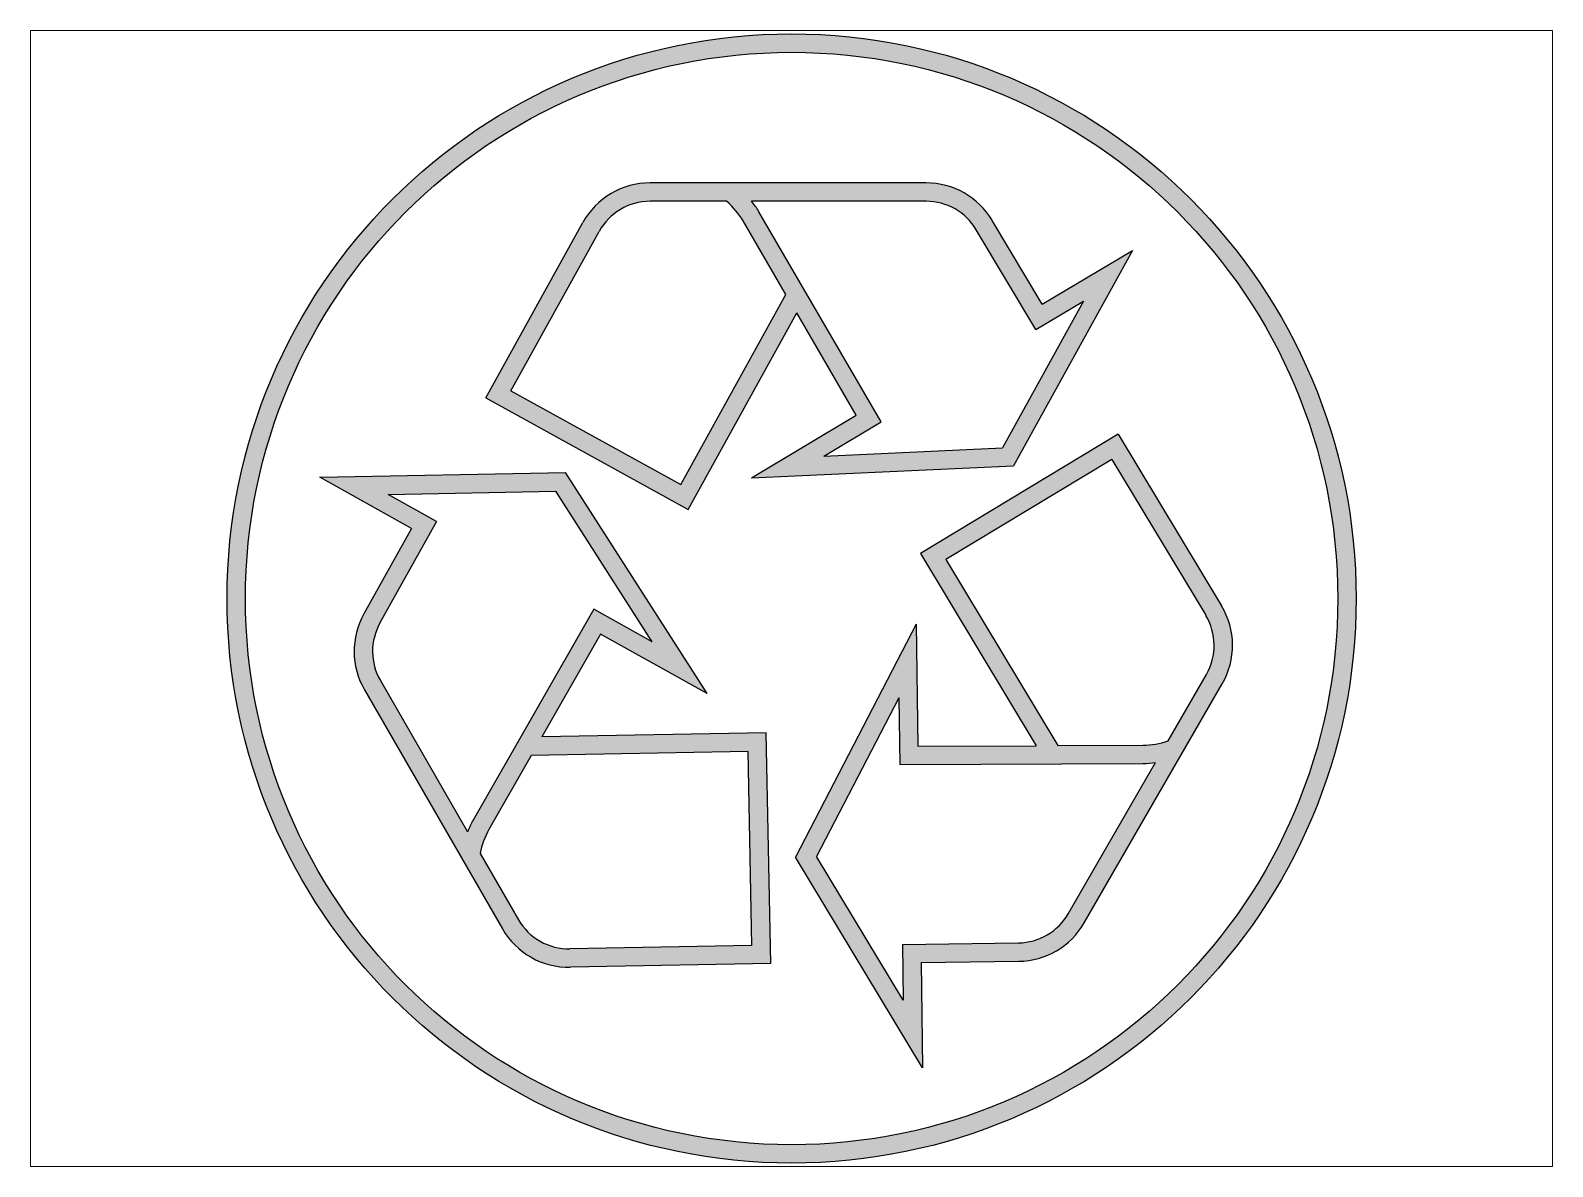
# Paper-space layout 'ceco.net' of a CAD drawing. Header units: millimetres. Extents: x 4 to 262, y 5 to 197.
# The model-space entities are those that its viewports show. They can reach past a viewport. Long polylines and large blocks are cut down to what shows.
import ezdxf

# ---------------------------------------------------------------- set-up
doc = ezdxf.new("R2010")
doc.units = ezdxf.units.MM
doc.layers.add('ceco.net 591 - recycle logo 02', color=7, linetype='Continuous')

# ---------------------------------------------------------------- blocks, each defined once
blk = doc.blocks.new('*U0')
at = {"layer": 'ceco.net 591 - recycle logo 02'}
h = blk.add_hatch(color=256, dxfattribs=at)
h.dxf.hatch_style = 1
h.paths.add_polyline_path([(-0.0222, 0.0588), (0.0834, -0.1224), (-0.1022, -0.2332), (0.362, -0.2117), (0.5726, 0.1697), (0.4126, 0.0742), (0.3239, 0.2229, 0.264226), (0.2073, 0.2892), (-0.282, 0.2892, 0.272922), (-0.4008, 0.2191), (-0.5726, -0.0916), (-0.2146, -0.2892)])
h.paths.add_polyline_path([(-0.5283, -0.0788), (-0.3723, 0.2034, -0.272922), (-0.282, 0.2566), (-0.1463, 0.2566, -0.084085), (-0.1173, 0.2218), (-0.0413, 0.0916), (-0.2274, -0.2449)], flags=16)
h.paths.add_polyline_path([(-0.0891, 0.2382, 0.041427), (-0.102, 0.2566), (0.2073, 0.2566, -0.264226), (0.2959, 0.2063), (0.4013, 0.0295), (0.4858, 0.08), (0.3423, -0.18), (0.0259, -0.1946), (0.1277, -0.1338)], flags=16)
for p, q in [((-0.2345, 0.2892), (-0.282, 0.2892)), ((0.2073, 0.2892), (-0.282, 0.2892)), ((-0.1463, 0.2566), (-0.282, 0.2566)), ((0.2073, 0.2566), (-0.102, 0.2566)), ((-0.5726, -0.0916), (-0.4008, 0.2191)), ((-0.0413, 0.0916), (-0.1173, 0.2218)), ((0.1277, -0.1338), (-0.0891, 0.2382)), ((0.4126, 0.0742), (0.3239, 0.2229)), ((-0.5283, -0.0788), (-0.3723, 0.2034)), ((0.4013, 0.0295), (0.2959, 0.2063)), ((0.5726, 0.1697), (0.362, -0.2117)), ((0.4126, 0.0742), (0.5726, 0.1697)), ((-0.2274, -0.2449), (-0.0413, 0.0916)), ((-0.2146, -0.2892), (-0.0222, 0.0588)), ((0.0834, -0.1224), (-0.0222, 0.0588)), ((0.4858, 0.08), (0.3423, -0.18)), ((0.4013, 0.0295), (0.4858, 0.08)), ((-0.5283, -0.0788), (-0.2274, -0.2449)), ((-0.5726, -0.0916), (-0.2146, -0.2892)), ((-0.1022, -0.2332), (0.0834, -0.1224)), ((0.0259, -0.1946), (0.1277, -0.1338)), ((0.0259, -0.1946), (0.3423, -0.18)), ((-0.1022, -0.2332), (0.362, -0.2117))]:
    blk.add_line(p, q, dxfattribs=at)
for centre, radius, start, end in [((-0.282, 0.1535), 0.1357, 90, 151.062), ((0.2073, 0.1535), 0.1357, 30.797, 90), ((-0.282, 0.1535), 0.1031, 90, 151.062), ((-0.2345, 0.1535), 0.1357, 30.2386, 49.4642), ((-0.2064, 0.1699), 0.1357, 30.2386, 39.7274), ((0.2073, 0.1535), 0.1031, 30.797, 90)]:
    blk.add_arc(centre, radius, start, end, dxfattribs=at)
blk = doc.blocks.new('*U1')
at = {"layer": 'ceco.net 591 - recycle logo 02', "color": 0, "linetype": 'ByBlock', "lineweight": -2}
blk.add_blockref('*U0', (0.0312, 0.4469), dxfattribs=at)
for p, rotation in [((-0.4026, -0.1964), 119.9999999999999), ((0.3714, -0.2505), 239.9999999999999)]:
    blk.add_blockref('*U0', p, dxfattribs=dict(at, rotation=rotation))

msp = doc.modelspace()

# ---------------------------------------------------------------- hatches: boundary and pattern name
at = {"layer": 'ceco.net 591 - recycle logo 02'}
h = msp.add_hatch(color=256, dxfattribs=at)
h.dxf.hatch_style = 1
h.paths.add_polyline_path([(-100, 0, 1), (100, 0, 1)])
h.paths.add_polyline_path([(96.74, 0, -1), (-96.74, 0, -1)], flags=16)
h.paths.add_polyline_path([(-83.59, 21.46), (-40.03, 22.3), (-14.96, -16.83), (-33.84, -6.3), (-44.24, -24.5), (-4.49, -23.77), (-3.7, -64.65), (-39.2, -65.31, -0.272922), (-51.21, -58.52), (-75.67, -16.15, -0.264226), (-75.77, -2.74), (-67.32, 12.38)], flags=0)
h.paths.add_polyline_path([(-71.48, 18.44), (-41.79, 19.01), (-24.7, -7.67), (-35.06, -1.89), (-56.44, -39.27, 0.041427), (-57.39, -41.3), (-72.85, -14.52, -0.264226), (-72.92, -4.33), (-62.88, 13.64)], flags=0)
h.paths.add_polyline_path([(-54.13, 35.53), (-36.96, 66.6, -0.272922), (-25.08, 73.61), (23.85, 73.61, -0.264226), (35.51, 66.98), (44.38, 52.11), (60.38, 61.66), (39.33, 23.52), (-7.1, 21.37), (11.46, 32.45), (0.9, 50.57), (-18.34, 15.77)], flags=0)
h.paths.add_polyline_path([(-49.71, 36.81), (-34.11, 65.03, -0.272922), (-25.08, 70.35), (-11.51, 70.35, -0.084085), (-8.6, 66.87), (-1.01, 53.85), (-19.61, 20.2)], flags=0)
h.paths.add_polyline_path([(-46.13, -27.8), (-7.68, -27.08), (-7.02, -61.45), (-39.26, -62.05, -0.272922), (-48.39, -56.89), (-55.17, -45.14, -0.084085), (-53.61, -40.88)], flags=0)
h.paths.add_polyline_path([(-7.07, 70.35), (23.85, 70.35, -0.264226), (32.71, 65.32), (43.25, 47.64), (51.71, 52.69), (37.36, 26.69), (5.71, 25.23), (15.9, 31.31), (-5.79, 68.51, 0.041427)], flags=0)
h.paths.add_polyline_path([(22.83, 8), (57.84, 29.12), (76.16, -1.3, -0.272922), (76.28, -15.08), (51.82, -57.46, -0.264226), (40.25, -64.25), (22.94, -64.49), (23.21, -83.12), (0.71, -45.82), (22.06, -4.54), (22.37, -26.15), (43.34, -26.06)], flags=0)
h.paths.add_polyline_path([(27.3, 6.89), (56.73, 24.64), (73.37, -2.98, -0.272922), (73.46, -13.46), (66.68, -25.21, -0.084085), (62.21, -25.99), (47.14, -26.05)], flags=0)
h.paths.add_polyline_path([(18.99, -17.56), (19.16, -29.42), (62.23, -29.24, 0.041427), (64.46, -29.05), (49, -55.83, -0.264226), (40.21, -60.99), (19.63, -61.28), (19.78, -71.13), (4.44, -45.7)], flags=0)

# ---------------------------------------------------------------- linework, layer by layer
for radius in [100, 96.74]:
    msp.add_circle((0, 0), radius, dxfattribs=at)

# ---------------------------------------------------------------- block references
at = {"layer": 'ceco.net 591 - recycle logo 02', "xscale": 100, "yscale": 100, "zscale": 100}
msp.add_blockref('*U1', (0, 0), dxfattribs=at)

psp = doc.layouts.new('ceco.net')

# ---------------------------------------------------------------- viewports
at = {"layer": '0'}
psp.add_viewport(center=(133.35, 101.12), size=(257.95, 192.5164), view_center_point=(-0.02, 0), view_height=201.2207, dxfattribs=at)

doc.saveas('drawing.dxf')
